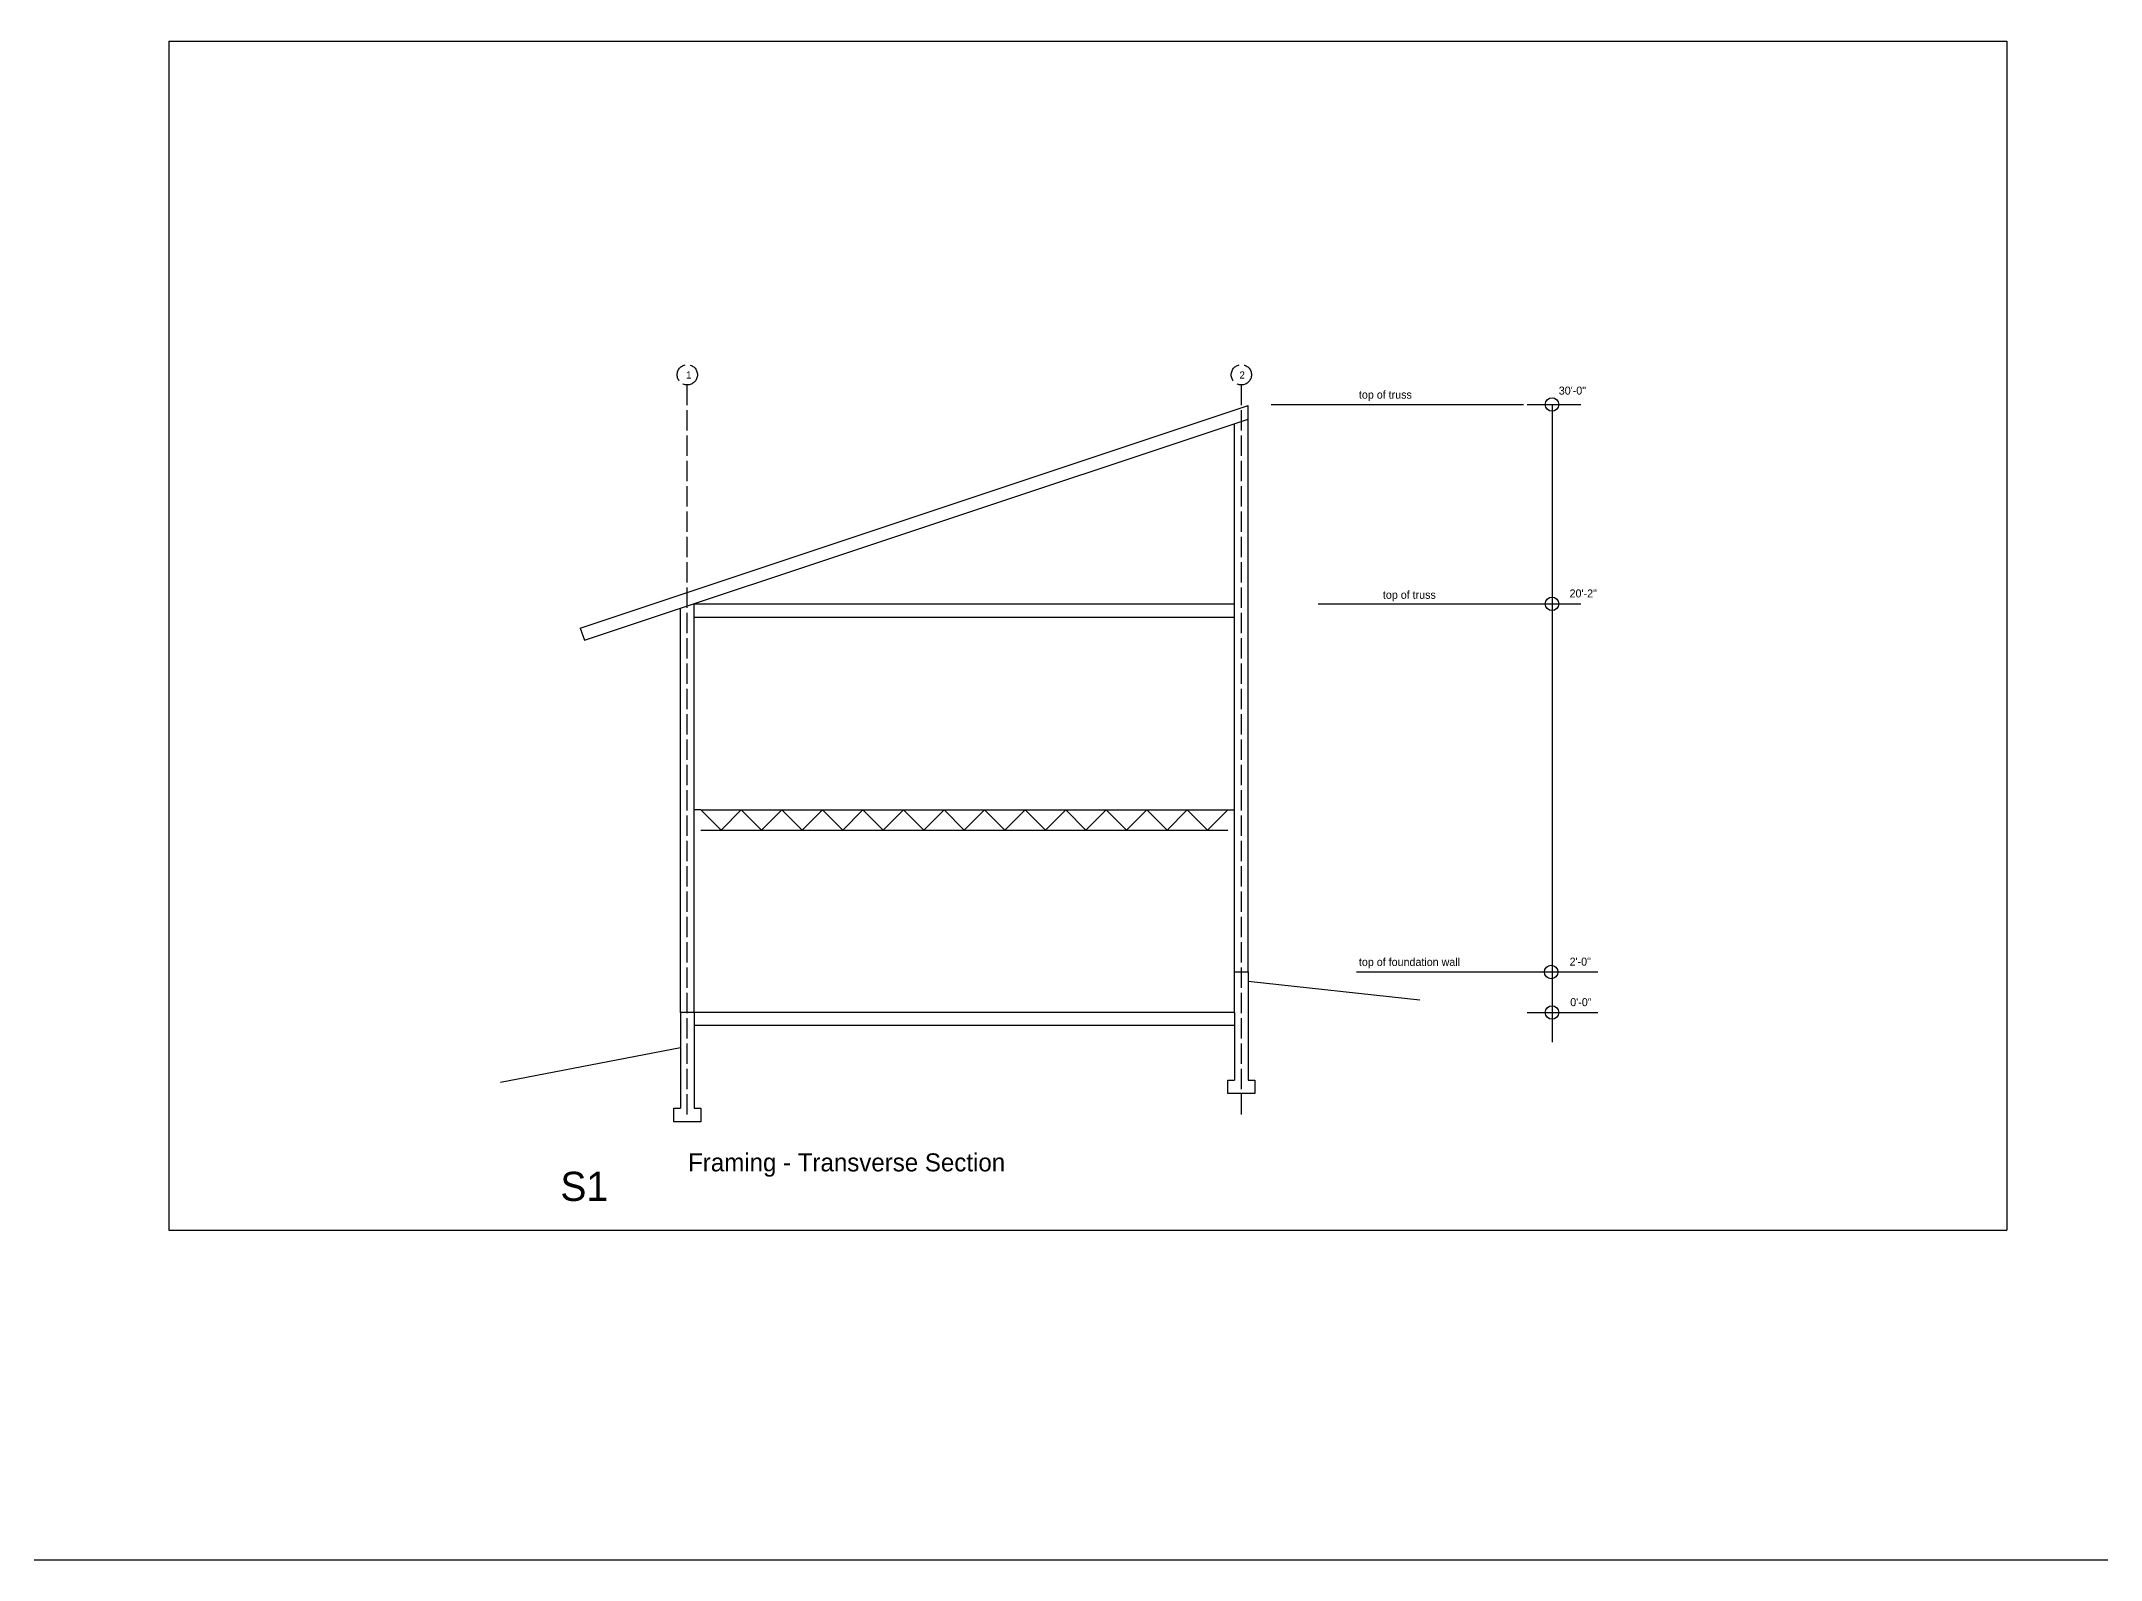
# Model space of a CAD drawing. Header units: inches. Extents: x 967 to 8475, y 257 to 3434.
# Drawn here: x 3289 to 4509, y 257 to 1156 of the extents above; entities that cross this region are included whole.
import ezdxf

# ---------------------------------------------------------------- set-up
doc = ezdxf.new("R2010")
doc.units = ezdxf.units.IN
doc.header["$MEASUREMENT"] = 0
doc.linetypes.add('ACAD_ISO02W100', pattern=[15, 12, -3])
for name, color, linetype in [('const', 7, 'Continuous'), ('e1', 7, 'Continuous'), ('e2', 251, 'Continuous'), ('grid', 252, 'ACAD_ISO02W100'), ('walls', 7, 'Continuous')]:
    doc.layers.add(name, color=color, linetype=linetype)

msp = doc.modelspace()

# ---------------------------------------------------------------- linework, layer by layer
for p, q in [((3365.1, 1155.7), (4453.1, 1155.7)), ((3365.1, 1155.7), (3365.1, 451.7)), ((4453.1, 1155.7), (4453.1, 451.7)), ((3995.9, 604.6), (4003.9, 604.6)), ((3365.1, 451.7), (4453.1, 451.7))]:
    msp.add_line(p, q)
at = {"layer": 'e1'}
msp.add_line((1267.5, 256.6), (6357.7, 256.6), dxfattribs=at)
at = {"layer": 'e2'}
for p, q in [((4167, 940.4), (4017.6, 940.4)), ((4169, 940.6), (4200.8, 940.6)), ((4183.8, 940.6), (4183.8, 563.1)), ((4045.4, 822.6), (4200.8, 822.6)), ((4068.1, 604.6), (4211, 604.6)), ((4169, 580.6), (4211, 580.6))]:
    msp.add_line(p, q, dxfattribs=at)
for centre in [(4183.8, 940.6), (4183.8, 822.6), (4183.3, 604.6), (4183.8, 580.6)]:
    msp.add_circle(centre, 4, dxfattribs=at)
at = {"layer": 'grid'}
for p, q in [((3671.9, 520.3), (3671.9, 952.2)), ((3999.9, 520.3), (3999.9, 952.2))]:
    msp.add_line(p, q, dxfattribs=at)
for centre in [(3671.9, 958.2), (3999.9, 958.2)]:
    msp.add_circle(centre, 6, dxfattribs=at)
at = {"layer": 'walls'}
for p, q in [((3608.6, 808.2), (4003.9, 940)), ((4003.9, 604.6), (4003.9, 940)), ((3611, 801), (4003.9, 932)), ((3995.9, 580.6), (3995.9, 929.3)), ((3667.9, 580.6), (3667.9, 820)), ((3675.9, 580.6), (3675.9, 822.6)), ((3675.9, 822.6), (3995.9, 822.6)), ((3608.6, 808.2), (3611, 801)), ((3675.9, 814.6), (3995.9, 814.6)), ((3679.9, 700.6), (3675.9, 700.6)), ((3679.9, 700.6), (3995.9, 700.6)), ((3679.9, 700.6), (3691.9, 688.6)), ((3691.9, 688.6), (3703.9, 700.6)), ((3703.9, 700.6), (3715.9, 688.6)), ((3715.9, 688.6), (3727.9, 700.6)), ((3727.9, 700.6), (3739.9, 688.6)), ((3739.9, 688.6), (3751.9, 700.6)), ((3751.9, 700.6), (3763.9, 688.6)), ((3763.9, 688.6), (3775.9, 700.6)), ((3775.9, 700.6), (3787.9, 688.6)), ((3787.9, 688.6), (3799.9, 700.6)), ((3799.9, 700.6), (3811.9, 688.6)), ((3811.9, 688.6), (3823.9, 700.6)), ((3823.9, 700.6), (3835.9, 688.6)), ((3835.9, 688.6), (3847.9, 700.6)), ((3847.9, 700.6), (3859.9, 688.6)), ((3859.9, 688.6), (3871.9, 700.6)), ((3871.9, 700.6), (3883.9, 688.6)), ((3883.9, 688.6), (3895.9, 700.6)), ((3895.9, 700.6), (3907.9, 688.6)), ((3907.9, 688.6), (3919.9, 700.6)), ((3919.9, 700.6), (3931.9, 688.6)), ((3931.9, 688.6), (3943.9, 700.6)), ((3943.9, 700.6), (3955.9, 688.6)), ((3955.9, 688.6), (3967.9, 700.6)), ((3967.9, 700.6), (3979.9, 688.6)), ((3979.9, 688.6), (3991.9, 700.6)), ((3679.9, 688.6), (3991.9, 688.6)), ((4003.9, 604.6), (4003.9, 540.6)), ((4003.9, 599.1), (4105.6, 588.1)), ((3995.9, 580.6), (3667.9, 580.6)), ((3667.9, 580.6), (3667.9, 561.1)), ((3675.9, 580.6), (3675.9, 523.9)), ((3675.9, 573.1), (3995.9, 573.1)), ((3995.9, 580.6), (3995.9, 540.6)), ((3667.9, 561.1), (3667.9, 523.9)), ((3561.4, 539.4), (3667.9, 559.9)), ((3991.9, 532.6), (3991.9, 540.6)), ((3991.9, 540.6), (3995.9, 540.6)), ((4003.9, 540.6), (4007.9, 540.6)), ((4007.9, 540.6), (4007.9, 532.6)), ((4007.9, 532.6), (3991.9, 532.6)), ((3663.9, 515.9), (3663.9, 523.9)), ((3663.9, 523.9), (3667.9, 523.9)), ((3679.9, 515.9), (3663.9, 515.9)), ((3675.9, 523.9), (3679.9, 523.9)), ((3679.9, 523.9), (3679.9, 515.9))]:
    msp.add_line(p, q, dxfattribs=at)

# ---------------------------------------------------------------- texts
at = {"layer": 'const', "attachment_point": 1}
for s, insert, char_height, width in [('1', (3671.2, 960.2), 4.26, 1625.197), ('2', (3998.8, 960.2), 4.26, 1625.197), ('30\'-0"', (4187.8, 951.2), 4.74, 1805.775), ('top of truss', (4069.5, 948.8), 4.736, 1805.775), ('top of truss', (4083.7, 830.3), 4.736, 1805.775), ('20\'-2"', (4194.2, 831.1), 4.74, 1805.775), ('top of foundation wall', (4069.5, 612.9), 4.736, 1805.775), ('2\'-0"', (4194.2, 613.1), 4.74, 1805.775), ('0\'-0"', (4194.6, 589.1), 4.74, 1805.775), ('Framing - Transverse Section', (3672.4, 497.2), 10.656, 4062.993), ('S1', (3596.8, 486.3), 17.26, 6582.049)]:
    msp.add_mtext(s, dxfattribs=dict(at, insert=insert, char_height=char_height, width=width))

doc.saveas('drawing.dxf')
